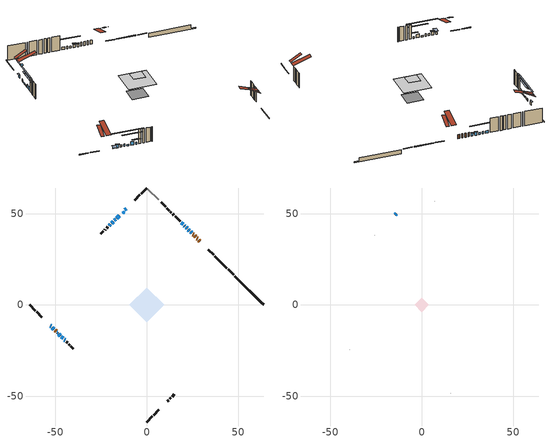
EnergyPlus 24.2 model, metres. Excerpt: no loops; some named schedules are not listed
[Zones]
conditioned space
 floor adiabatic (AdiabaticFloorConstruction): -9.47,0 0,9.47 9.47,0 0,-9.47 z5.83
 floor foundation (Slab1 construction): -5.57,0 0,5.57 5.57,0 0,-5.57 z-1.31
 wall outside (RimJoist1 construction): 0,-64.03 3.08,-60.95 / -64.03,0 -60.95,-3.08 / 0,64.03 -3.08,60.95 / 47.6,16.43 44.52,19.51 z0.95:1.25
 wall outside (RimJoist3 construction): 3.74,-60.29 6.69,-57.34 / -60.29,-3.74 -57.34,-6.69 / -3.74,60.29 -6.69,57.34 / 36.65,27.39 33.69,30.34 z0.95:1.25
 wall outside (AdiabaticWallConstruction 1): 29.04,34.99 28.51,35.52 / 27.85,36.18 27.37,36.66 / 26.71,37.32 26.25,37.79 / 25.59,38.44 25.24,38.79 z0.95:2.98
 wall outside (AdiabaticWallConstruction): -52.69,-11.34 -52.29,-11.74 / -45.07,-18.96 -44.67,-19.36 z0.95:1.87; 24.59,39.45 23.99,40.04 z0.95:2.3; 23.34,40.7 22.74,41.29 z0.95:2.5; -11.34,52.69 -11.97,52.06 z0.95:2.55; -51.64,-12.39 -50.83,-13.2 z0.95:2.53; -15.18,48.85 -16.44,47.59 z0.95:1.66; -17.1,46.94 -17.73,46.3 z0.95:1.56; -48.98,-15.05 -48.71,-15.32 / 20.84,43.19 20.54,43.49 / 19.88,44.15 18.89,45.15 z0.95:2.17; -48.05,-15.98 -47.31,-16.72 z0.95:1.69; 22.09,41.95 21.49,42.54 z0.95:1.92; -18.38,45.65 -19.25,44.79 / -19.9,44.13 -20.59,43.45 / -46.66,-17.37 -45.72,-18.31 z0.95:2.73
 wall outside (Wall2 construction): 11.34,-52.69 12.02,-52.01 / -44.02,-20.02 -43.33,-20.7 / -21.24,42.79 -21.92,42.11 / 14.85,49.18 14.17,49.86 z0.95:8.27
 wall outside (Wall3 construction): 12.68,-51.35 13.22,-50.81 / -42.68,-21.35 -42.14,-21.89 / -22.58,41.45 -23.12,40.91 / 13.52,50.52 12.98,51.05 z0.95:8.27
 wall outside (Wall4 construction): 13.87,-50.16 15.18,-48.85 / -41.48,-22.55 -40.18,-23.86 / -23.78,40.26 -25.08,38.95 / 12.32,51.71 11.02,53.02 z0.95:8.27
 wall foundation (FoundationWall1 construction): 48.26,15.78,-1.31 48.26,15.78,0.95 62.45,1.58,0.95 62.45,1.58,-0.65 64.03,0,-0.65 64.03,0,-1.31
 wall othersidecoefficients (RimJoist2 construction): 43.86,20.17 37.3,26.73 z0.95:1.25
 wall othersidecoefficients (AdiabaticWallConstruction): -50.17,-13.86 -49.63,-14.4 z0.95:1.99
 wall othersidecoefficients (Wall1 construction): 18.23,45.8 15.51,48.52 z0.95:8.27
 wall othersidecoefficients (Wall5 construction): 10.36,53.67 7.82,56.21 z0.95:8.27
 wall adiabatic (Wall7 construction): 6.48,57.56 0.66,63.37 z0.95:8.27
 window (WindowConstruction 9): -52.69,-11.34 -52.3,-11.74 z0.95:1.86
 window (WindowConstruction 5): 24.58,39.45 23.99,40.04 z0.95:2.3
 window (WindowConstruction 6): 23.34,40.7 22.74,41.29 z0.95:2.5
 window (WindowConstruction 7): -11.34,52.69 -11.97,52.06 z0.95:2.55
 window (WindowConstruction 8): -51.64,-12.39 -50.83,-13.2 z0.95:2.53
 window (WindowConstruction 13): -15.18,48.85 -16.44,47.59 z0.95:1.66
 window (WindowConstruction 14): -17.1,46.93 -17.73,46.31 z0.95:1.56
 window (WindowConstruction 10): -48.98,-15.05 -48.71,-15.32 z0.95:2.17
 window (WindowConstruction 15): -48.05,-15.98 -47.31,-16.72 z0.95:1.69
 window (WindowConstruction): 22.09,41.95 21.49,42.54 z0.95:1.92
 window (WindowConstruction 1): -18.38,45.65 -19.25,44.79 z0.95:2.73
 window (WindowConstruction 2): -19.9,44.13 -20.59,43.45 z0.95:2.73
 window (WindowConstruction 3): -46.66,-17.37 -45.72,-18.31 z0.95:2.73
 window (WindowConstruction 11): 20.84,43.2 20.54,43.49 z0.95:2.17
 window (WindowConstruction 4): 19.88,44.15 18.89,45.14 z0.95:2.17
 window (WindowConstruction 12): -45.07,-18.96 -44.67,-19.36 z0.95:1.86
 door (Door): 29.04,34.99 28.51,35.52 z0.95:2.98
 door (Door 1): 27.85,36.18 27.37,36.66 z0.95:2.98
 door (Door 2): 26.71,37.32 26.25,37.78 z0.95:2.98
 door (Door 3): 25.59,38.44 25.24,38.79 z0.95:2.98
 door inside (Window): -50.17,-13.86 -49.64,-14.4 z0.95:1.99
 ceiling adiabatic (AdiabaticFloorConstruction): 0,-9.47 9.47,0 0,9.47 -9.47,0 z5.83
 roof outside (Roof2 construction): 10.68,-53.35,8.27 4.56,-47.23,11.15 2.95,-48.84,11.15 9.07,-54.96,8.27; -53.35,-10.68,8.27 -47.23,-4.56,11.15 -48.84,-2.95,11.15 -54.96,-9.07,8.27; -10.68,53.35,8.27 -4.56,47.23,11.15 -2.95,48.84,11.15 -9.07,54.96,8.27; 29.7,34.33,8.27 23.58,28.21,11.15 25.19,26.6,11.15 31.31,32.72,8.27
 roof outside (AdiabaticRoofConstruction): -13.35,50.68,8.26 -12.66,49.99,8.59 -11.94,50.72,8.59 -12.63,51.41,8.26
 skylight (SkylightConstruction): -13.35,50.68,8.27 -12.66,50,8.59 -11.94,50.72,8.59 -12.63,51.4,8.27
attic - vented
 floor to conditioned space (Floor1 construction Reversed): -3.95,0 0,3.95 3.95,0 0,-3.95 z8.27
 wall outside (AdiabaticWallConstruction): -14.01,50.03 -14.53,49.51 z0.95:2.17
 wall outside (Wall6 construction): 15.84,-48.19 15.87,-48.16 / -39.52,-24.51 -39.49,-24.54 / -25.74,38.29 -25.77,38.26 / 7.16,56.87 7.13,56.9 z0.95:8.27
 window (WindowConstruction 16): -14.01,50.02 -14.52,49.51 z0.95:2.17
 roof outside (Roof1 construction): 8.41,-55.62,8.27 4.74,-51.94,11.29 3.68,-53.01,11.29 7.35,-56.68,8.27; -55.62,-8.41,8.27 -51.94,-4.74,11.29 -53.01,-3.68,11.29 -56.68,-7.35,8.27; -8.41,55.62,8.27 -4.74,51.94,11.29 -3.68,53.01,11.29 -7.35,56.68,8.27; 31.97,32.06,8.27 28.3,28.39,11.29 29.36,27.33,11.29 33.03,31,8.27
shading: -51.87,-12.17 -53.12,-10.91 -54.85,-12.64 -53.59,-13.89 z2.47; 23.78,40.25 24.8,39.24 25.23,39.67 24.21,40.68 z2.6; 22.53,41.5 23.55,40.49 23.98,40.92 22.96,41.93 z2.8; -12.18,51.85 -11.13,52.9 -11.56,53.33 -12.61,52.28 z2.85; -50.62,-13.41 -51.85,-12.18 -52.28,-12.61 -51.05,-13.84 z2.82; -21.41,42.62 -10.21,53.82 -10.5,54.11 -21.7,42.91 z8.69; -22.7,41.34 -12.13,51.9 -12.42,52.2 -22.99,41.63 z8.59; -42.34,-21.69 -53.02,-11.01 -53.31,-11.3 -42.63,-21.98 z8.72; 18.46,45.57 25.12,38.91 25.41,39.2 18.75,45.86 z6.2; -22.28,41.75 -15.35,48.68 -15.64,48.97 -22.57,42.04 z7.02; -23.62,40.41 -16.87,47.16 -17.16,47.45 -23.91,40.7 z7.02; -42.69,-21.34 -49.69,-14.34 -49.98,-14.63 -42.98,-21.63 z7.02; -43.38,-20.65 -46.36,-17.67 -46.79,-18.1 -43.81,-21.08 z3.69
[Building]
Building 1: Terrain=Suburbs
[Site:Location]
Toronto City Centre_ON: Latitude {deg}=43.63; Longitude {deg}=-79.39; Time Zone {hr}=-5; Elevation {m}=77; Keep Site Location Information=Yes
[Site:GroundTemperature:Shallow]
5.01852, 3.26908, 3.12898, 3.95918, 7.29196, 10.6092, 13.4851, 15.3069, 15.4617, 13.9799, 11.1774, 7.9619
[Site:WaterMainsTemperature]
Calculation Method=Schedule; Temperature Schedule=mains temperature schedule
[Material] Roughness=Rough; Thermal Absorptance=0.9
Name | Thickness {m} | Conductivity {W/m-K} | Density {kg/m3} | Specific Heat {J/kg-K} | Solar Absorptance | Visible Absorptance
asphalt or fiberglass shingles | 0.00635 | 0.162714 | 1121.4 | 1465.45 | 0.4 | 0.4
asphalt or fiberglass shingles 1 | 0.00635 | 0.162714 | 1121.4 | 1465.45 | 0.7 | 0.7
ceiling stud and cavity | 0.0889 | 0.9709 | 20.9862 | 1087.66 | 0.7 | 0.7
concrete 4.0 in. | 0.1016 | 1.803125 | 2242.8 | 837.4 | 0.7 | 0.7
concrete 8.0 in. | 0.2032 | 1.803125 | 2242.8 | 837.4 | 0.7 | 0.7
door material | 0.04445 | 0.484419 | 512.64 | 1214.23 | 0.7 | 0.7
door material 1 | 0.04445 | 0.053851 | 512.64 | 1214.23 | 0.7 | 0.7
exterior vertical ins | 0.0177785 | 0.029427 | 32.04 | 1214.23 | 0.7 | 0.7
floor covering | 0.0127 | 0.0433444 | 54.468 | 1339.84 | 0.6 | 0.6
floor rigid ins; roof rigid ins 1; wall rigid ins | 0.512978 | 0.029427 | 32.04 | 1214.23 | 0.7 | 0.7
floor stud and cavity | 0.1397 | 1.75129 | 37.0049 | 1207.88 | 0.7 | 0.7
furniture material conditioned space 1 | 0.1524 | 0.115458 | 640.8 | 1214.23 | 0.6 | 0.6
gypsum board | 0.0127 | 0.160291 | 801 | 837.4 | 0.6 | 0.6
gypsum board 1 | 0.00254 | 0.160291 | 801 | 837.4 | 0.6 | 0.6
gypsum board 2 | 0.0127 | 0.160291 | 801 | 837.4 | 0.7 | 0.7
osb sheathing 0.5 in. | 0.0127 | 0.115458 | 512.64 | 1214.23 | 0.4 | 0.4
osb sheathing 0.5 in. 1 | 0.0127 | 0.115458 | 512.64 | 1214.23 | 0.7 | 0.7
osb sheathing 0.75 in. | 0.01905 | 0.115458 | 512.64 | 1214.23 | 0.7 | 0.7
osb sheathing 2.0 in. | 0.0508 | 0.115458 | 512.64 | 1214.23 | 0.7 | 0.7
rim joist rigid ins; roof rigid ins | 0.051816 | 0.029427 | 32.04 | 1214.23 | 0.7 | 0.7
rim joist stud and cavity | 0.0508 | 0.126838 | 50.32683 | 1063.81 | 0.6 | 0.6
rim joist stud and cavity 1 | 0.0508 | 0.210584 | 50.32683 | 1063.81 | 0.7 | 0.7
rim joist stud and cavity 2 | 0.0508 | 0.14676 | 125.044 | 1163.47 | 0.6 | 0.6
roof stud and cavity | 0.2032 | 0.113607 | 78.34581 | 1123.46 | 0.7 | 0.7
roof stud and cavity 1 | 0.18415 | 1.78685 | 37.0049 | 1207.88 | 0.6 | 0.6
wall stud and cavity | 0.1397 | 0.686698 | 139.0536 | 1170.24 | 0.7 | 0.7
wall stud and cavity 1 | 0.1397 | 0.250284 | 139.0536 | 1170.24 | 0.7 | 0.7
wall stud and cavity 2 | 0.1397 | 0.0754884 | 139.0536 | 1170.24 | 0.7 | 0.7
wall stud and cavity 3 | 0.1397 | 0.251076 | 139.0536 | 1170.24 | 0.7 | 0.7
wall stud and cavity 4 | 0.1397 | 0.101385 | 139.0536 | 1170.24 | 0.7 | 0.7
wall stud and cavity 5 | 0.0889 | 6.1454 | 50.32683 | 1063.81 | 0.6 | 0.6
wall stud and cavity 6 | 0.1397 | 0.1942 | 139.0536 | 1170.24 | 0.7 | 0.7
wall stud and cavity 7 | 0.0889 | 0.380278 | 52.3479 | 1209.89 | 0.7 | 0.7
wall stud and cavity 8 | 0.0889 | 0.391764 | 83.0341 | 1211.67 | 0.7 | 0.7
wood siding | 0.0254 | 0.102417 | 544.68 | 1172.36 | 0.4 | 0.4
wood siding 1 | 0.00254 | 0.102417 | 544.68 | 1172.36 | 0.4 | 0.4
wood siding 2; wood siding 3; wood siding 4 | 0.0254 | 0.102417 | 544.68 | 1172.36 | 0.7 | 0.7
[WindowMaterial:SimpleGlazingSystem]
Name | U-Factor {W/m2-K} | Solar Heat Gain Coefficient
SkylightMaterial | 3.24376 | 0.7044
WindowMaterial | 2.48299 | 0.27
WindowMaterial 1 | 2.66355 | 0.55
WindowMaterial 10 | 2.36148 | 0.55
WindowMaterial 11 | 3.10246 | 0.6
WindowMaterial 12 | 3.1229 | 0.48
WindowMaterial 13 | 3.1229 | 0.46
WindowMaterial 14 | 2.0719 | 0.51
WindowMaterial 15 | 2.969594 | 0.62
WindowMaterial 2 | 2.66639 | 0.54
WindowMaterial 3 | 2.662982 | 0.55
WindowMaterial 4 | 3.05874 | 0.6
WindowMaterial 5 | 2.4035 | 0.51
WindowMaterial 6 | 3.09224 | 0.56
WindowMaterial 7 | 2.66923 | 0.53
WindowMaterial 8 | 3.08259 | 0.59
WindowMaterial 9 | 2.25757 | 0.56
[Construction]
AdiabaticFloorConstruction: floor stud and cavity, floor rigid ins, osb sheathing 0.75 in., floor covering
AdiabaticRoofConstruction: asphalt or fiberglass shingles 1, roof rigid ins 1, osb sheathing 0.75 in., roof stud and cavity 1
AdiabaticWallConstruction: wood siding 3, wall rigid ins, wall stud and cavity 7, gypsum board
AdiabaticWallConstruction 1: wood siding 4, wall rigid ins, wall stud and cavity 7, gypsum board
Door; Door 1; Door 2; Door 3: door material 1
Floor1 construction Reversed: gypsum board 1, ceiling stud and cavity
FoundationWall1 construction: concrete 8.0 in., gypsum board 2
furniture construction conditioned space 1: furniture material conditioned space 1
PartitionWallConstruction: gypsum board, wall stud and cavity 8, gypsum board
RimJoist1 construction: wood siding 2, rim joist stud and cavity
RimJoist2 construction: rim joist stud and cavity 1
RimJoist3 construction: wood siding 2, rim joist rigid ins, osb sheathing 2.0 in., rim joist stud and cavity 2
Roof1 construction: asphalt or fiberglass shingles
Roof2 construction: asphalt or fiberglass shingles, roof rigid ins, osb sheathing 0.75 in., roof stud and cavity, gypsum board
SkylightConstruction: SkylightMaterial
Slab1 construction: concrete 4.0 in.
Wall1 construction: osb sheathing 0.5 in., wall stud and cavity, gypsum board
Wall2 construction: wood siding, osb sheathing 0.5 in. 1, wall stud and cavity 1, gypsum board
Wall3 construction: wood siding, osb sheathing 0.5 in. 1, wall stud and cavity 2, gypsum board
Wall4 construction: wood siding, osb sheathing 0.5 in. 1, wall stud and cavity 3, gypsum board
Wall5 construction: osb sheathing 0.5 in., wall stud and cavity 4, gypsum board
Wall6 construction: wood siding 1, wall stud and cavity 5
Wall7 construction: osb sheathing 0.5 in., wall stud and cavity 6, gypsum board
Window: door material
WindowConstruction: WindowMaterial
WindowConstruction 1: WindowMaterial 1
WindowConstruction 10: WindowMaterial 10
WindowConstruction 11: WindowMaterial 11
WindowConstruction 12; WindowConstruction 9: WindowMaterial 9
WindowConstruction 13: WindowMaterial 12
WindowConstruction 14: WindowMaterial 13
WindowConstruction 15: WindowMaterial 14
WindowConstruction 16: WindowMaterial 15
WindowConstruction 2: WindowMaterial 2
WindowConstruction 3: WindowMaterial 3
WindowConstruction 4: WindowMaterial 4
WindowConstruction 5: WindowMaterial 5
WindowConstruction 6: WindowMaterial 6
WindowConstruction 7: WindowMaterial 7
WindowConstruction 8: WindowMaterial 8
[Zone] Multiplier=1; Part of Total Floor Area=Yes
Name | Volume {m3}
attic - vented | 14.6493
conditioned space | 621
[Space]
Name | Zone | Volume {m3}
attic - vented 1 | attic - vented | 14.6493
conditioned space 1 | conditioned space | 621
[ZoneInfiltration:EffectiveLeakageArea]
infil attic - vented 1: Zone or Space=attic - vented 1; Schedule=Always On Discrete; Effective Air Leakage Area {cm2}=1314.53; Stack Coefficient=0.000719423; Wind Coefficient=1.81223e-05
[ZoneMixing]
whole house fan mix: Zone or Space=attic - vented; Schedule=Always On Continuous; Design Flow Rate Calculation Method=Flow/Zone; Design Flow Rate {m3/s}=0; Source Zone or Space=conditioned space
[SurfaceProperty:OtherSideCoefficients]
other non-freezing space: Combined Convective/Radiative Film Coefficient {W/m2-K}=8.35; Constant Temperature Coefficient=1; External Dry-Bulb Temperature Coefficient=0; Ground Temperature Coefficient=0; Wind Speed Coefficient=0; Zone Air Temperature Coefficient=0; Constant Temperature Schedule=other non-freezing space; Previous Other Side Temperature Coefficient=0
[SurfaceProperty:ExposedFoundationPerimeter]
Slab1: Exposed Perimeter Calculation Method=TotalExposedPerimeter; Total Exposed Perimeter {m}=22.311
[InternalMass] Zone or ZoneList=conditioned space; Space or SpaceList=conditioned space 1
Name | Construction | Surface Area {m2}
furniture mass conditioned space 1 | furniture construction conditioned space 1 | 96.6002
partition wall mass | PartitionWallConstruction | 241.501
[Lights]
interior lighting: Zone or ZoneList or Space or SpaceList=conditioned space 1; Schedule=interior lighting schedule; Design Level Calculation Method=LightingLevel; Lighting Level {W}=343.2; Return Air Fraction=0; Fraction Radiant=0.6; Fraction Visible=0.2; Fraction Replaceable=1
[People]
occupants: Zone or ZoneList or Space or SpaceList=conditioned space 1; Number of People Schedule=occupants schedule; Number of People Calculation Method=People; Number of People=3; Fraction Radiant=0.314171; Sensible Heat Fraction=0.56303; Activity Level Schedule=occupants activity schedule; Carbon Dioxide Generation Rate {m3/s-W}=0; Enable ASHRAE 55 Comfort Warnings=No; Mean Radiant Temperature Calculation Type=EnclosureAveraged
[ElectricEquipment] Zone or ZoneList or Space or SpaceList=conditioned space 1; Design Level Calculation Method=EquipmentLevel
Name | Schedule | Design Level {W} | Fraction Latent | Fraction Radiant | Fraction Lost
clothes dryer | clothes dryer schedule | 140.772 | 0.015 | 0.081 | 0.85
clothes washer | clothes washer schedule | 32.1985 | 0.03 | 0.162 | 0.7
cooking range | cooking range schedule | 208.969 | 0.08 | 0.432 | 0.2
dishwasher | dishwasher schedule | 66.8632 | 0.3 | 0.18 | 0.4
fridge | fridge schedule | 72.9452 | 0 | 0.6 | 0
mech vent bath fan 0 | mech vent bath fan 0 schedule | 50.2 | 0 | 0 | 1
mech vent bath fan 1 | mech vent bath fan 1 schedule | 50.2 | 0 | 0 | 1
mech vent bath fan 2 | mech vent bath fan 2 schedule | 50.2 | 0 | 0 | 1
mech vent bath fan 3 | mech vent bath fan 3 schedule | 50.2 | 0 | 0 | 1
mech vent house fan | mech vent house fan schedule | 0 | 0 | 0 | 1
mech vent house fan cfis | mech vent house fan cfis schedule | 0 | 0 | 0 | 0
mech vent range fan 0 | mech vent range fan 0 schedule | 57 | 0 | 0 | 1
misc plug loads | misc plug loads schedule | 494.7 | 0.045 | 0.513 | 0.1
whole house fan | Always On Discrete | 0 | 0 | 0 | 1
[OtherEquipment] Zone or ZoneList or Space or SpaceList=conditioned space 1; Design Level Calculation Method=EquipmentLevel
Name | Fuel Type | Schedule | Design Level {W} | Fraction Latent | Fraction Radiant | Fraction Lost
clothes dryer 1 | Electricity | clothes dryer schedule | 0 | 0.015 | 0.081 | 0.85
cooking range 1 | Electricity | cooking range schedule | 0 | 0.08 | 0.432 | 0.2
general water use latent | None | general water use schedule | 59.3978 | 1 | 0 | 0
general water use sensible | None | general water use schedule | -58.539 | 0 | 0.6 | 0
mech vent house fan latent load | None | Always On Discrete | 0 | 1 | 0 | 0
mech vent house fan sensible load | None | Always On Discrete | 0 | 0 | 0 | 0
water heater energy adjustment1 | NaturalGas | Always On Discrete | 0.01 | 0 | 0 | 1
[ZoneInfiltration:DesignFlowRate] Zone or ZoneList or Space or SpaceList=conditioned space 1; Schedule=Always On Discrete; Design Flow Rate Calculation Method=Flow/Zone; Design Flow Rate {m3/s}=0
infil flow; natural vent flow; whole house fan flow
[Foundation:Kiva]
Foundation Kiva 1: Initial Indoor Air Temperature {C}=18; Wall Height Above Grade {m}=0.950001; Wall Depth Below Slab {m}=0.2032; Custom Block Material Name 1=exterior vertical ins; Custom Block Depth 1 {m}=2.26; Custom Block X Position 1 {m}=0.2159; Custom Block Z Position 1 {m}=0
[Foundation:Kiva:Settings]
Soil Conductivity {W/m-K}=0.849921; Soil Density {kg/m3}=1842.3; Soil Specific Heat {J/kg-K}=418.7; Ground Solar Absorptivity=0.9; Ground Thermal Absorptivity=0.9; Ground Surface Roughness {m}=0.03; Far-Field Width {m}=40; Deep-Ground Boundary Condition=ZeroFlux; Deep-Ground Depth {m}=40; Minimum Cell Dimension {m}=0.2; Maximum Cell Growth Coefficient=3; Simulation Timestep=Timestep
[Exterior:Lights]
exterior lighting: Schedule=exterior lighting schedule; Design Level {W}=75.6
[Schedule:Constant]
Name | Hourly Value
Always On Continuous; mech vent house fan schedule; mech vent house fan cfis schedule; Always On Discrete | 1
other non-freezing space; fridge schedule | 0
occupants activity schedule | 117.228
[Schedule:Week:Daily]
interior lighting schedule Week Rule - Jan1-Jan27: interior lighting schedule day, interior lighting schedule day, interior lighting schedule day, interior lighting schedule day, interior lighting schedule day, interior lighting schedule day, interior lighting schedule day, interior lighting schedule default day, interior lighting schedule default day, interior lighting schedule default day, interior lighting schedule default day, interior lighting schedule default day
interior lighting schedule Week Rule - Jan28-Feb3: interior lighting schedule day, interior lighting schedule day, interior lighting schedule day, interior lighting schedule day, interior lighting schedule day 1, interior lighting schedule day 1, interior lighting schedule day 1, interior lighting schedule default day, interior lighting schedule default day, interior lighting schedule default day, interior lighting schedule default day, interior lighting schedule default day
interior lighting schedule Week Rule - Feb4-Feb24: interior lighting schedule day 1, interior lighting schedule day 1, interior lighting schedule day 1, interior lighting schedule day 1, interior lighting schedule day 1, interior lighting schedule day 1, interior lighting schedule day 1, interior lighting schedule default day, interior lighting schedule default day, interior lighting schedule default day, interior lighting schedule default day, interior lighting schedule default day
interior lighting schedule Week Rule - Feb25-Mar3: interior lighting schedule day 1, interior lighting schedule day 1, interior lighting schedule day 1, interior lighting schedule day 1, interior lighting schedule day 2, interior lighting schedule day 2, interior lighting schedule day 2, interior lighting schedule default day, interior lighting schedule default day, interior lighting schedule default day, interior lighting schedule default day, interior lighting schedule default day
interior lighting schedule Week Rule - Mar4-Mar31: interior lighting schedule day 2, interior lighting schedule day 2, interior lighting schedule day 2, interior lighting schedule day 2, interior lighting schedule day 2, interior lighting schedule day 2, interior lighting schedule day 2, interior lighting schedule default day, interior lighting schedule default day, interior lighting schedule default day, interior lighting schedule default day, interior lighting schedule default day
interior lighting schedule Week Rule - Apr1-Apr28: interior lighting schedule day 3, interior lighting schedule day 3, interior lighting schedule day 3, interior lighting schedule day 3, interior lighting schedule day 3, interior lighting schedule day 3, interior lighting schedule day 3, interior lighting schedule default day, interior lighting schedule default day, interior lighting schedule default day, interior lighting schedule default day, interior lighting schedule default day
interior lighting schedule Week Rule - Apr29-May5: interior lighting schedule day 3, interior lighting schedule day 3, interior lighting schedule day 4, interior lighting schedule day 4, interior lighting schedule day 4, interior lighting schedule day 4, interior lighting schedule day 4, interior lighting schedule default day, interior lighting schedule default day, interior lighting schedule default day, interior lighting schedule default day, interior lighting schedule default day
interior lighting schedule Week Rule - May6-May26: interior lighting schedule day 4, interior lighting schedule day 4, interior lighting schedule day 4, interior lighting schedule day 4, interior lighting schedule day 4, interior lighting schedule day 4, interior lighting schedule day 4, interior lighting schedule default day, interior lighting schedule default day, interior lighting schedule default day, interior lighting schedule default day, interior lighting schedule default day
interior lighting schedule Week Rule - May27-Jun2: interior lighting schedule day 4, interior lighting schedule day 4, interior lighting schedule day 4, interior lighting schedule day 4, interior lighting schedule day 4, interior lighting schedule day 5, interior lighting schedule day 5, interior lighting schedule default day, interior lighting schedule default day, interior lighting schedule default day, interior lighting schedule default day, interior lighting schedule default day
interior lighting schedule Week Rule - Jun3-Jun30: interior lighting schedule day 5, interior lighting schedule day 5, interior lighting schedule day 5, interior lighting schedule day 5, interior lighting schedule day 5, interior lighting schedule day 5, interior lighting schedule day 5, interior lighting schedule default day, interior lighting schedule default day, interior lighting schedule default day, interior lighting schedule default day, interior lighting schedule default day
interior lighting schedule Week Rule - Jul1-Jul28: interior lighting schedule day 6, interior lighting schedule day 6, interior lighting schedule day 6, interior lighting schedule day 6, interior lighting schedule day 6, interior lighting schedule day 6, interior lighting schedule day 6, interior lighting schedule default day, interior lighting schedule default day, interior lighting schedule default day, interior lighting schedule default day, interior lighting schedule default day
interior lighting schedule Week Rule - Jul29-Aug4: interior lighting schedule day 6, interior lighting schedule day 6, interior lighting schedule day 6, interior lighting schedule day 7, interior lighting schedule day 7, interior lighting schedule day 7, interior lighting schedule day 7, interior lighting schedule default day, interior lighting schedule default day, interior lighting schedule default day, interior lighting schedule default day, interior lighting schedule default day
interior lighting schedule Week Rule - Aug5-Aug25: interior lighting schedule day 7, interior lighting schedule day 7, interior lighting schedule day 7, interior lighting schedule day 7, interior lighting schedule day 7, interior lighting schedule day 7, interior lighting schedule day 7, interior lighting schedule default day, interior lighting schedule default day, interior lighting schedule default day, interior lighting schedule default day, interior lighting schedule default day
interior lighting schedule Week Rule - Aug26-Sep1: interior lighting schedule day 7, interior lighting schedule day 7, interior lighting schedule day 7, interior lighting schedule day 7, interior lighting schedule day 7, interior lighting schedule day 7, interior lighting schedule day 8, interior lighting schedule default day, interior lighting schedule default day, interior lighting schedule default day, interior lighting schedule default day, interior lighting schedule default day
interior lighting schedule Week Rule - Sep2-Sep29: interior lighting schedule day 8, interior lighting schedule day 8, interior lighting schedule day 8, interior lighting schedule day 8, interior lighting schedule day 8, interior lighting schedule day 8, interior lighting schedule day 8, interior lighting schedule default day, interior lighting schedule default day, interior lighting schedule default day, interior lighting schedule default day, interior lighting schedule default day
interior lighting schedule Week Rule - Sep30-Oct6: interior lighting schedule day 8, interior lighting schedule day 9, interior lighting schedule day 9, interior lighting schedule day 9, interior lighting schedule day 9, interior lighting schedule day 9, interior lighting schedule day 9, interior lighting schedule default day, interior lighting schedule default day, interior lighting schedule default day, interior lighting schedule default day, interior lighting schedule default day
interior lighting schedule Week Rule - Oct7-Oct27: interior lighting schedule day 9, interior lighting schedule day 9, interior lighting schedule day 9, interior lighting schedule day 9, interior lighting schedule day 9, interior lighting schedule day 9, interior lighting schedule day 9, interior lighting schedule default day, interior lighting schedule default day, interior lighting schedule default day, interior lighting schedule default day, interior lighting schedule default day
interior lighting schedule Week Rule - Oct28-Nov3: interior lighting schedule day 9, interior lighting schedule day 9, interior lighting schedule day 9, interior lighting schedule day 9, interior lighting schedule day 10, interior lighting schedule day 10, interior lighting schedule day 10, interior lighting schedule default day, interior lighting schedule default day, interior lighting schedule default day, interior lighting schedule default day, interior lighting schedule default day
interior lighting schedule Week Rule - Nov4-Nov24: interior lighting schedule day 10, interior lighting schedule day 10, interior lighting schedule day 10, interior lighting schedule day 10, interior lighting schedule day 10, interior lighting schedule day 10, interior lighting schedule day 10, interior lighting schedule default day, interior lighting schedule default day, interior lighting schedule default day, interior lighting schedule default day, interior lighting schedule default day
interior lighting schedule Week Rule - Nov25-Dec1: interior lighting schedule day 10, interior lighting schedule day 10, interior lighting schedule day 10, interior lighting schedule day 10, interior lighting schedule day 10, interior lighting schedule day 10, interior lighting schedule day 11, interior lighting schedule default day, interior lighting schedule default day, interior lighting schedule default day, interior lighting schedule default day, interior lighting schedule default day
interior lighting schedule Week Rule - Dec2-Dec31: interior lighting schedule day 11, interior lighting schedule day 11, interior lighting schedule day 11, interior lighting schedule day 11, interior lighting schedule day 11, interior lighting schedule day 11, interior lighting schedule day 11, interior lighting schedule default day, interior lighting schedule default day, interior lighting schedule default day, interior lighting schedule default day, interior lighting schedule default day
occupants schedule Week Rule - Jan1-Dec31: occupants schedule day, occupants schedule day, occupants schedule day, occupants schedule day, occupants schedule day, occupants schedule day, occupants schedule day, occupants schedule default day, occupants schedule default day, occupants schedule default day, occupants schedule default day, occupants schedule default day
clothes dryer schedule Week Rule - Jan1-Dec31: clothes dryer schedule day, clothes dryer schedule day, clothes dryer schedule day, clothes dryer schedule day, clothes dryer schedule day, clothes dryer schedule day, clothes dryer schedule day, clothes dryer schedule default day, clothes dryer schedule default day, clothes dryer schedule default day, clothes dryer schedule default day, clothes dryer schedule default day
clothes washer schedule Week Rule - Jan1-Dec31: clothes washer schedule day, clothes washer schedule day, clothes washer schedule day, clothes washer schedule day, clothes washer schedule day, clothes washer schedule day, clothes washer schedule day, clothes washer schedule default day, clothes washer schedule default day, clothes washer schedule default day, clothes washer schedule default day, clothes washer schedule default day
cooking range schedule Week Rule - Jan1-Dec31: cooking range schedule day, cooking range schedule day, cooking range schedule day, cooking range schedule day, cooking range schedule day, cooking range schedule day, cooking range schedule day, cooking range schedule default day, cooking range schedule default day, cooking range schedule default day, cooking range schedule default day, cooking range schedule default day
dishwasher schedule Week Rule - Jan1-Dec31: dishwasher schedule day, dishwasher schedule day, dishwasher schedule day, dishwasher schedule day, dishwasher schedule day, dishwasher schedule day, dishwasher schedule day, dishwasher schedule default day, dishwasher schedule default day, dishwasher schedule default day, dishwasher schedule default day, dishwasher schedule default day
mech vent bath fan 0 schedule Week Rule - Jan1-Dec31: mech vent bath fan 0 schedule day, mech vent bath fan 0 schedule day, mech vent bath fan 0 schedule day, mech vent bath fan 0 schedule day, mech vent bath fan 0 schedule day, mech vent bath fan 0 schedule day, mech vent bath fan 0 schedule day, mech vent bath fan 0 schedule default day, mech vent bath fan 0 schedule default day, mech vent bath fan 0 schedule default day, mech vent bath fan 0 schedule default day, mech vent bath fan 0 schedule default day
mech vent bath fan 1 schedule Week Rule - Jan1-Dec31: mech vent bath fan 1 schedule day, mech vent bath fan 1 schedule day, mech vent bath fan 1 schedule day, mech vent bath fan 1 schedule day, mech vent bath fan 1 schedule day, mech vent bath fan 1 schedule day, mech vent bath fan 1 schedule day, mech vent bath fan 1 schedule default day, mech vent bath fan 1 schedule default day, mech vent bath fan 1 schedule default day, mech vent bath fan 1 schedule default day, mech vent bath fan 1 schedule default day
mech vent bath fan 2 schedule Week Rule - Jan1-Dec31: mech vent bath fan 2 schedule day, mech vent bath fan 2 schedule day, mech vent bath fan 2 schedule day, mech vent bath fan 2 schedule day, mech vent bath fan 2 schedule day, mech vent bath fan 2 schedule day, mech vent bath fan 2 schedule day, mech vent bath fan 2 schedule default day, mech vent bath fan 2 schedule default day, mech vent bath fan 2 schedule default day, mech vent bath fan 2 schedule default day, mech vent bath fan 2 schedule default day
mech vent bath fan 3 schedule Week Rule - Jan1-Dec31: mech vent bath fan 3 schedule day, mech vent bath fan 3 schedule day, mech vent bath fan 3 schedule day, mech vent bath fan 3 schedule day, mech vent bath fan 3 schedule day, mech vent bath fan 3 schedule day, mech vent bath fan 3 schedule day, mech vent bath fan 3 schedule default day, mech vent bath fan 3 schedule default day, mech vent bath fan 3 schedule default day, mech vent bath fan 3 schedule default day, mech vent bath fan 3 schedule default day
mech vent range fan 0 schedule Week Rule - Jan1-Dec31: mech vent range fan 0 schedule day, mech vent range fan 0 schedule day, mech vent range fan 0 schedule day, mech vent range fan 0 schedule day, mech vent range fan 0 schedule day, mech vent range fan 0 schedule day, mech vent range fan 0 schedule day, mech vent range fan 0 schedule default day, mech vent range fan 0 schedule default day, mech vent range fan 0 schedule default day, mech vent range fan 0 schedule default day, mech vent range fan 0 schedule default day
misc plug loads schedule Week Rule - Jan1-Dec31: misc plug loads schedule day, misc plug loads schedule day, misc plug loads schedule day, misc plug loads schedule day, misc plug loads schedule day, misc plug loads schedule day, misc plug loads schedule day, misc plug loads schedule default day, misc plug loads schedule default day, misc plug loads schedule default day, misc plug loads schedule default day, misc plug loads schedule default day
general water use schedule Week Rule - Jan1-Dec31: general water use schedule day, general water use schedule day, general water use schedule day, general water use schedule day, general water use schedule day, general water use schedule day, general water use schedule day, general water use schedule default day, general water use schedule default day, general water use schedule default day, general water use schedule default day, general water use schedule default day
[Schedule:Year]
interior lighting schedule: interior lighting schedule Week Rule - Jan1-Jan27, 1, 1, 1, 27, interior lighting schedule Week Rule - Jan28-Feb3, 1, 28, 2, 3, interior lighting schedule Week Rule - Feb4-Feb24, 2, 4, 2, 24, interior lighting schedule Week Rule - Feb25-Mar3, 2, 25, 3, 3, interior lighting schedule Week Rule - Mar4-Mar31, 3, 4, 3, 31, interior lighting schedule Week Rule - Apr1-Apr28, 4, 1, 4, 28, interior lighting schedule Week Rule - Apr29-May5, 4, 29, 5, 5, interior lighting schedule Week Rule - May6-May26, 5, 6, 5, 26, interior lighting schedule Week Rule - May27-Jun2, 5, 27, 6, 2, interior lighting schedule Week Rule - Jun3-Jun30, 6, 3, 6, 30, interior lighting schedule Week Rule - Jul1-Jul28, 7, 1, 7, 28, interior lighting schedule Week Rule - Jul29-Aug4, 7, 29, 8, 4, interior lighting schedule Week Rule - Aug5-Aug25, 8, 5, 8, 25, interior lighting schedule Week Rule - Aug26-Sep1, 8, 26, 9, 1, interior lighting schedule Week Rule - Sep2-Sep29, 9, 2, 9, 29, interior lighting schedule Week Rule - Sep30-Oct6, 9, 30, 10, 6, interior lighting schedule Week Rule - Oct7-Oct27, 10, 7, 10, 27, interior lighting schedule Week Rule - Oct28-Nov3, 10, 28, 11, 3, interior lighting schedule Week Rule - Nov4-Nov24, 11, 4, 11, 24, interior lighting schedule Week Rule - Nov25-Dec1, 11, 25, 12, 1, interior lighting schedule Week Rule - Dec2-Dec31, 12, 2, 12, 31
occupants schedule: occupants schedule Week Rule - Jan1-Dec31, 1, 1, 12, 31
clothes dryer schedule: clothes dryer schedule Week Rule - Jan1-Dec31, 1, 1, 12, 31
clothes washer schedule: clothes washer schedule Week Rule - Jan1-Dec31, 1, 1, 12, 31
cooking range schedule: cooking range schedule Week Rule - Jan1-Dec31, 1, 1, 12, 31
dishwasher schedule: dishwasher schedule Week Rule - Jan1-Dec31, 1, 1, 12, 31
mech vent bath fan 0 schedule: mech vent bath fan 0 schedule Week Rule - Jan1-Dec31, 1, 1, 12, 31
mech vent bath fan 1 schedule: mech vent bath fan 1 schedule Week Rule - Jan1-Dec31, 1, 1, 12, 31
mech vent bath fan 2 schedule: mech vent bath fan 2 schedule Week Rule - Jan1-Dec31, 1, 1, 12, 31
mech vent bath fan 3 schedule: mech vent bath fan 3 schedule Week Rule - Jan1-Dec31, 1, 1, 12, 31
mech vent range fan 0 schedule: mech vent range fan 0 schedule Week Rule - Jan1-Dec31, 1, 1, 12, 31
misc plug loads schedule: misc plug loads schedule Week Rule - Jan1-Dec31, 1, 1, 12, 31
general water use schedule: general water use schedule Week Rule - Jan1-Dec31, 1, 1, 12, 31
exterior lighting schedule: exterior lighting schedule Week Rule - Jan1-Jan27, 1, 1, 1, 27, exterior lighting schedule Week Rule - Jan28-Feb3, 1, 28, 2, 3, exterior lighting schedule Week Rule - Feb4-Feb24, 2, 4, 2, 24, exterior lighting schedule Week Rule - Feb25-Mar3, 2, 25, 3, 3, exterior lighting schedule Week Rule - Mar4-Mar31, 3, 4, 3, 31, exterior lighting schedule Week Rule - Apr1-Apr28, 4, 1, 4, 28, exterior lighting schedule Week Rule - Apr29-May5, 4, 29, 5, 5, exterior lighting schedule Week Rule - May6-May26, 5, 6, 5, 26, exterior lighting schedule Week Rule - May27-Jun2, 5, 27, 6, 2, exterior lighting schedule Week Rule - Jun3-Jun30, 6, 3, 6, 30, exterior lighting schedule Week Rule - Jul1-Jul28, 7, 1, 7, 28, exterior lighting schedule Week Rule - Jul29-Aug4, 7, 29, 8, 4, exterior lighting schedule Week Rule - Aug5-Aug25, 8, 5, 8, 25, exterior lighting schedule Week Rule - Aug26-Sep1, 8, 26, 9, 1, exterior lighting schedule Week Rule - Sep2-Sep29, 9, 2, 9, 29, exterior lighting schedule Week Rule - Sep30-Oct6, 9, 30, 10, 6, exterior lighting schedule Week Rule - Oct7-Oct27, 10, 7, 10, 27, exterior lighting schedule Week Rule - Oct28-Nov3, 10, 28, 11, 3, exterior lighting schedule Week Rule - Nov4-Nov24, 11, 4, 11, 24, exterior lighting schedule Week Rule - Nov25-Dec1, 11, 25, 12, 1, exterior lighting schedule Week Rule - Dec2-Dec31, 12, 2, 12, 31
[Schedule:Compact]
mains temperature schedule: Through: 01/01, For: AllDays, Until: 24:00, 8.80333, Through: 01/02, For: AllDays, Until: 24:00, 8.74333, Through: 01/03, For: AllDays, Until: 24:00, 8.68389, Through: 01/04, For: AllDays, Until: 24:00, 8.62611, Through: 01/05, For: AllDays, Until: 24:00, 8.56944, Through: 01/06, For: AllDays, Until: 24:00, 8.51389, Through: 01/07, For: AllDays, Until: 24:00, 8.45944, Through: 01/08, For: AllDays, Until: 24:00, 8.40611, Through: 01/09, For: AllDays, Until: 24:00, 8.35389, Through: 01/10, For: AllDays, Until: 24:00, 8.30278, Through: 01/11, For: AllDays, Until: 24:00, 8.25333, Through: 01/12, For: AllDays, Until: 24:00, 8.205, Through: 01/13, For: AllDays, Until: 24:00, 8.15778, Through: 01/14, For: AllDays, Until: 24:00, 8.11222, Through: 01/15, For: AllDays, Until: 24:00, 8.06778, Through: 01/16, For: AllDays, Until: 24:00, 8.02444, Through: 01/17, For: AllDays, Until: 24:00, 7.98222, Through: 01/18, For: AllDays, Until: 24:00, 7.94167, Through: 01/19, For: AllDays, Until: 24:00, 7.90222, Through: 01/20, For: AllDays, Until: 24:00, 7.86444, Through: 01/21, For: AllDays, Until: 24:00, 7.82778, Through: 01/22, For: AllDays, Until: 24:00, 7.79278, Through: 01/23, For: AllDays, Until: 24:00, 7.75889, Through: 01/24, For: AllDays, Until: 24:00, 7.72667, Through: 01/25, For: AllDays, Until: 24:00, 7.69556, Through: 01/26, For: AllDays, Until: 24:00, 7.66611, Through: 01/27, For: AllDays, Until: 24:00, 7.63778, Through: 01/28, For: AllDays, Until: 24:00, 7.61111, Through: 01/29, For: AllDays, Until: 24:00, 7.58556, Through: 01/30, For: AllDays, Until: 24:00, 7.56167, Through: 01/31, For: AllDays, Until: 24:00, 7.53944, Through: 02/01, For: AllDays, Until: 24:00, 7.51833, Through: 02/02, For: AllDays, Until: 24:00, 7.49889, Through: 02/03, For: AllDays, Until: 24:00, 7.48111, Through: 02/04, For: AllDays, Until: 24:00, 7.46444, Through: 02/05, For: AllDays, Until: 24:00, 7.44944, Through: 02/06, For: AllDays, Until: 24:00, 7.43556, Through: 02/07, For: AllDays, Until: 24:00, 7.42333, Through: 02/08, For: AllDays, Until: 24:00, 7.41278, Through: 02/09, For: AllDays, Until: 24:00, 7.40389, Through: 02/10, For: AllDays, Until: 24:00, 7.39611, Through: 02/11, For: AllDays, Until: 24:00, 7.39, Through: 02/12, For: AllDays, Until: 24:00, 7.38556, Through: 02/13, For: AllDays, Until: 24:00, 7.38222, Through: 02/14, For: AllDays, Until: 24:00, 7.38056, Through: 02/15, For: AllDays, Until: 24:00, 7.38056, Through: 02/16, For: AllDays, Until: 24:00, 7.38222, Through: 02/17, For: AllDays, Until: 24:00, 7.385, Through: 02/18, For: AllDays, Until: 24:00, 7.38944, Through: 02/19, For: AllDays, Until: 24:00, 7.395, Through: 02/20, For: AllDays, Until: 24:00, 7.40278, Through: 02/21, For: AllDays, Until: 24:00, 7.41167, Through: 02/22, For: AllDays, Until: 24:00, 7.42222, Through: 02/23, For: AllDays, Until: 24:00, 7.43389, Through: 02/24, For: AllDays, Until: 24:00, 7.44722, Through: 02/25, For: AllDays, Until: 24:00, 7.46222, Through: 02/26, For: AllDays, Until: 24:00, 7.47833, Through: 02/27, For: AllDays, Until: 24:00, 7.49611, Through: 02/28, For: AllDays, Until: 24:00, 7.51556, Through: 03/01, For: AllDays, Until: 24:00, 7.53667, Through: 03/02, For: AllDays, Until: 24:00, 7.55889, Through: 03/03, For: AllDays, Until: 24:00, 7.58222, Through: 03/04, For: AllDays, Until: 24:00, 7.60722, Through: 03/05, For: AllDays, Until: 24:00, 7.63389, Through: 03/06, For: AllDays, Until: 24:00, 7.66222, Through: 03/07, For: AllDays, Until: 24:00, 7.69111, Through: 03/08, For: AllDays, Until: 24:00, 7.72222, Through: 03/09, For: AllDays, Until: 24:00, 7.75444, Through: 03/10, For: AllDays, Until: 24:00, 7.78778, Through: 03/11, For: AllDays, Until: 24:00, 7.82278, Through: 03/12, For: AllDays, Until: 24:00, 7.85944, Through: 03/13, For: AllDays, Until: 24:00, 7.89722, Through: 03/14, For: AllDays, Until: 24:00, 7.93611, Through: 03/15, For: AllDays, Until: 24:00, 7.97667, Through: 03/16, For: AllDays, Until: 24:00, 8.01833, Through: 03/17, For: AllDays, Until: 24:00, 8.06167, Through: 03/18, For: AllDays, Until: 24:00, 8.10611, Through: 03/19, For: AllDays, Until: 24:00, 8.15167, Through: 03/20, For: AllDays, Until: 24:00, 8.19833, Through: 03/21, For: AllDays, Until: 24:00, 8.24667, Through: 03/22, For: AllDays, Until: 24:00, 8.29611, Through: 03/23, For: AllDays, Until: 24:00, 8.34667, Through: 03/24, For: AllDays, Until: 24:00, 8.39889, Through: 03/25, For: AllDays, Until: 24:00, 8.45167, Through: 03/26, For: AllDays, Until: 24:00, 8.50611, Through: 03/27, For: AllDays, Until: 24:00, 8.56167, Through: 03/28, For: AllDays, Until: 24:00, 8.61833, Through: 03/29, For: AllDays, Until: 24:00, 8.67611, Through: 03/30, For: AllDays, Until: 24:00, 8.735, Through: 03/31, For: AllDays, Until: 24:00, 8.795, Through: 04/01, For: AllDays, Until: 24:00, 8.85611, Through: 04/02, For: AllDays, Until: 24:00, 8.91833, Through: 04/03, For: AllDays, Until: 24:00, 8.98167, Through: 04/04, For: AllDays, Until: 24:00, 9.04556, Through: 04/05, For: AllDays, Until: 24:00, 9.11111, Through: 04/06, For: AllDays, Until: 24:00, 9.17722, Through: 04/07, For: AllDays, Until: 24:00, 9.24444, Through: 04/08, For: AllDays, Until: 24:00, 9.31222, Through: 04/09, For: AllDays, Until: 24:00, 9.38167, Through: 04/10, For: AllDays, Until: 24:00, 9.45167, Through: 04/11, For: AllDays, Until: 24:00, 9.52222, Through: 04/12, For: AllDays, Until: 24:00, 9.59444, Through: 04/13, For: AllDays, Until: 24:00, 9.66667, Through: 04/14, For: AllDays, Until: 24:00, 9.74, Through: 04/15, For: AllDays, Until: 24:00, 9.81444, Through: 04/16, For: AllDays, Until: 24:00, 9.88944, Through: 04/17, For: AllDays, Until: 24:00, 9.96556, Through: 04/18, For: AllDays, Until: 24:00, 10.0417, Through: 04/19, For: AllDays, Until: 24:00, 10.1189, Through: 04/20, For: AllDays, Until: 24:00, 10.1972, Through: 04/21, For: AllDays, Until: 24:00, 10.2756, Through: 04/22, For: AllDays, Until: 24:00, 10.355, Through: 04/23, For: AllDays, Until: 24:00, 10.435, Through: 04/24, For: AllDays, Until: 24:00, 10.515, Through: 04/25, For: AllDays, Until: 24:00, 10.5961, Through: 04/26, For: AllDays, Until: 24:00, 10.6778, Through: 04/27, For: AllDays, Until: 24:00, 10.76, Through: 04/28, For: AllDays, Until: 24:00, 10.8428, Through: 04/29, For: AllDays, Until: 24:00, 10.9261, Through: 04/30, For: AllDays, Until: 24:00, 11.0094, Through: 05/01, For: AllDays, Until: 24:00, 11.0933, Through: 05/02, For: AllDays, Until: 24:00, 11.1778, Through: 05/03, For: AllDays, Until: 24:00, 11.2628, Through: 05/04, For: AllDays, Until: 24:00, 11.3478, Through: 05/05, For: AllDays, Until: 24:00, 11.4333, Through: 05/06, For: AllDays, Until: 24:00, 11.5189, Through: 05/07, For: AllDays, Until: 24:00, 11.605, Through: 05/08, For: AllDays, Until: 24:00, 11.6917, Through: 05/09, For: AllDays, Until: 24:00, 11.7778, Through: 05/10, For: AllDays, Until: 24:00, 11.865, Through: 05/11, For: AllDays, Until: 24:00, 11.9517, Through: 05/12, For: AllDays, Until: 24:00, 12.0389, Through: 05/13, For: AllDays, Until: 24:00, 12.1261, Through: 05/14, For: AllDays, Until: 24:00, 12.2133, Through: 05/15, For: AllDays, Until: 24:00, 12.3006, Through: 05/16, For: AllDays, Until: 24:00, 12.3883, Through: 05/17, For: AllDays, Until: 24:00, 12.4756, Through: 05/18, For: AllDays, Until: 24:00, 12.5628, Through: 05/19, For: AllDays, Until: 24:00, 12.6506, Through: 05/20, For: AllDays, Until: 24:00, 12.7378, Through: 05/21, For: AllDays, Until: 24:00, 12.825, Through: 05/22, For: AllDays, Until: 24:00, 12.9122, Through: 05/23, For: AllDays, Until: 24:00, 12.9994, Through: 05/24, For: AllDays, Until: 24:00, 13.0861, Through: 05/25, For: AllDays, Until: 24:00, 13.1728, Through: 05/26, For: AllDays, Until: 24:00, 13.2594, Through: 05/27, For: AllDays, Until: 24:00, 13.3456, Through: 05/28, For: AllDays, Until: 24:00, 13.4317, Through: 05/29, For: AllDays, Until: 24:00, 13.5172, Through: 05/30, For: AllDays, Until: 24:00, 13.6028, Through: 05/31, For: AllDays, Until: 24:00, 13.6878, Through: 06/01, For: AllDays, Until: 24:00, 13.7722, Through: 06/02, For: AllDays, Until: 24:00, 13.8567, Through: 06/03, For: AllDays, Until: 24:00, 13.9406, Through: 06/04, For: AllDays, Until: 24:00, 14.0239, Through: 06/05, For: AllDays, Until: 24:00, 14.1067, Through: 06/06, For: AllDays, Until: 24:00, 14.1894, Through: 06/07, For: AllDays, Until: 24:00, 14.2711, Through: 06/08, For: AllDays, Until: 24:00, 14.3528, Through: 06/09, For: AllDays, Until: 24:00, 14.4339, Through: 06/10, For: AllDays, Until: 24:00, 14.5139, Through: 06/11, For: AllDays, Until: 24:00, 14.5939, Through: 06/12, For: AllDays, Until: 24:00, 14.6728, Through: 06/13, For: AllDays, Until: 24:00, 14.7511, Through: 06/14, For: AllDays, Until: 24:00, 14.8289, Through: 06/15, For: AllDays, Until: 24:00, 14.9061, Through: 06/16, For: AllDays, Until: 24:00, 14.9822, Through: 06/17, For: AllDays, Until: 24:00, 15.0578, Through: 06/18, For: AllDays, Until: 24:00, 15.1328, Through: 06/19, For: AllDays, Until: 24:00, 15.2067, Through: 06/20, For: AllDays, Until: 24:00, 15.28, Through: 06/21, For: AllDays, Until: 24:00, 15.3522, Through: 06/22, For: AllDays, Until: 24:00, 15.4239, Through: 06/23, For: AllDays, Until: 24:00, 15.4944, Through: 06/24, For: AllDays, Until: 24:00, 15.5639, Through: 06/25, For: AllDays, Until: 24:00, 15.6328, Through: 06/26, For: AllDays, Until: 24:00, 15.7006, Through: 06/27, For: AllDays, Until: 24:00, 15.7678, Through: 06/28, For: AllDays, Until: 24:00, 15.8333, Through: 06/29, For: AllDays, Until: 24:00, 15.8983, Through: 06/30, For: AllDays, Until: 24:00, 15.9622, Through: 07/01, For: AllDays, Until: 24:00, 16.025, Through: 07/02, For: AllDays, Until: 24:00, 16.0872, Through: 07/03, For: AllDays, Until: 24:00, 16.1478, Through: 07/04, For: AllDays, Until: 24:00, 16.2072, Through: 07/05, For: AllDays, Until: 24:00, 16.2661, Through: 07/06, For: AllDays, Until: 24:00, 16.3233, Through: 07/07, For: AllDays, Until: 24:00, 16.3794, Through: 07/08, For: AllDays, Until: 24:00, 16.435, Through: 07/09, For: AllDays, Until: 24:00, 16.4889, Through: 07/10, For: AllDays, Until: 24:00, 16.5417, Through: 07/11, For: AllDays, Until: 24:00, 16.5928, Through: 07/12, For: AllDays, Until: 24:00, 16.6433, Through: 07/13, For: AllDays, Until: 24:00, 16.6922, Through: 07/14, For: AllDays, Until: 24:00, 16.74, Through: 07/15, For: AllDays, Until: 24:00, 16.7867, Through: 07/16, For: AllDays, Until: 24:00, 16.8322, Through: 07/17, For: AllDays, Until: 24:00, 16.8761, Through: 07/18, For: AllDays, Until: 24:00, 16.9189, Through: 07/19, For: AllDays, Until: 24:00, 16.96, Through: 07/20, For: AllDays, Until: 24:00, 17, Through: 07/21, For: AllDays, Until: 24:00, 17.0389, Through: 07/22, For: AllDays, Until: 24:00, 17.0761, Through: 07/23, For: AllDays, Until: 24:00, 17.1122, Through: 07/24, For: AllDays, Until: 24:00, 17.1467, Through: 07/25, For: AllDays, Until: 24:00, 17.18, Through: 07/26, For: AllDays, Until: 24:00, 17.2117, Through: 07/27, For: AllDays, Until: 24:00, 17.2422, Through: 07/28, For: AllDays, Until: 24:00, 17.2711, Through: 07/29, For: AllDays, Until: 24:00, 17.2983, Through: 07/30, For: AllDays, Until: 24:00, 17.3244, Through: 07/31, For: AllDays, Until: 24:00, 17.3494, Through: 08/01, For: AllDays, Until: 24:00, 17.3728, Through: 08/02, For: AllDays, Until: 24:00, 17.3944, Through: 08/03, For: AllDays, Until: 24:00, 17.4144, Through: 08/04, For: AllDays, Until: 24:00, 17.4333, Through: 08/05, For: AllDays, Until: 24:00, 17.4506, Through: 08/06, For: AllDays, Until: 24:00, 17.4667, Through: 08/07, For: AllDays, Until: 24:00, 17.4811, Through: 08/08, For: AllDays, Until: 24:00, 17.4939, Through: 08/09, For: AllDays, Until: 24:00, 17.5056, Through: 08/10, For: AllDays, Until: 24:00, 17.5156, Through: 08/11, For: AllDays, Until: 24:00, 17.5239, Through: 08/12, For: AllDays, Until: 24:00, 17.5311, Through: 08/13, For: AllDays, Until: 24:00, 17.5361, Through: 08/14, For: AllDays, Until: 24:00, 17.54, Through: 08/15, For: AllDays, Until: 24:00, 17.5428, Through: 08/16, For: AllDays, Until: 24:00, 17.5439, Through: 08/17, For: AllDays, Until: 24:00, 17.5433, Through: 08/18, For: AllDays, Until: 24:00, 17.5411, Through: 08/19, For: AllDays, Until: 24:00, 17.5372, Through: 08/20, For: AllDays, Until: 24:00, 17.5322, Through: 08/21, For: AllDays, Until: 24:00, 17.5256, Through: 08/22, For: AllDays, Until: 24:00, 17.5178, Through: 08/23, For: AllDays, Until: 24:00, 17.5083, Through: 08/24, For: AllDays, Until: 24:00, 17.4972, Through: 08/25, For: AllDays, Until: 24:00, 17.4844, Through: 08/26, For: AllDays, Until: 24:00, 17.4706, Through: 08/27, For: AllDays, Until: 24:00, 17.455, Through: 08/28, For: AllDays, Until: 24:00, 17.4378, Through: 08/29, For: AllDays, Until: 24:00, 17.4194, Through: 08/30, For: AllDays, Until: 24:00, 17.3994, Through: 08/31, For: AllDays, Until: 24:00, 17.3778, Through: 09/01, For: AllDays, Until: 24:00, 17.355, Through: 09/02, For: AllDays, Until: 24:00, 17.3311, Through: 09/03, For: AllDays, Until: 24:00, 17.305, Through: 09/04, For: AllDays, Until: 24:00, 17.2778, Through: 09/05, For: AllDays, Until: 24:00, 17.2494, Through: 09/06, For: AllDays, Until: 24:00, 17.2194, Through: 09/07, For: AllDays, Until: 24:00, 17.1878, Through: 09/08, For: AllDays, Until: 24:00, 17.155, Through: 09/09, For: AllDays, Until: 24:00, 17.1206, Through: 09/10, For: AllDays, Until: 24:00, 17.085, Through: 09/11, For: AllDays, Until: 24:00, 17.0483, Through: 09/12, For: AllDays, Until: 24:00, 17.01, Through: 09/13, For: AllDays, Until: 24:00, 16.97, Through: 09/14, For: AllDays, Until: 24:00, 16.9289, Through: 09/15, For: AllDays, Until: 24:00, 16.8867, Through: 09/16, For: AllDays, Until: 24:00, 16.8428, Through: 09/17, For: AllDays, Until: 24:00, 16.7983, Through: 09/18, For: AllDays, Until: 24:00, 16.7517, Through: 09/19, For: AllDays, Until: 24:00, 16.7044, Through: 09/20, For: AllDays, Until: 24:00, 16.6556, Through: 09/21, For: AllDays, Until: 24:00, 16.6056, Through: 09/22, For: AllDays, Until: 24:00, 16.5544, Through: 09/23, For: AllDays, Until: 24:00, 16.5017, Through: 09/24, For: AllDays, Until: 24:00, 16.4483, Through: 09/25, For: AllDays, Until: 24:00, 16.3933, Through: 09/26, For: AllDays, Until: 24:00, 16.3372, Through: 09/27, For: AllDays, Until: 24:00, 16.2806, Through: 09/28, For: AllDays, Until: 24:00, 16.2222, Through: 09/29, For: AllDays, Until: 24:00, 16.1628, Through: 09/30, For: AllDays, Until: 24:00, 16.1022, Through: 10/01, For: AllDays, Until: 24:00, 16.0406, Through: 10/02, For: AllDays, Until: 24:00, 15.9778, Through: 10/03, For: AllDays, Until: 24:00, 15.9144, Through: 10/04, For: AllDays, Until: 24:00, 15.8494, Through: 10/05, For: AllDays, Until: 24:00, 15.7839, Through: 10/06, For: AllDays, Until: 24:00, 15.7172, Through: 10/07, For: AllDays, Until: 24:00, 15.6494, Through: 10/08, For: AllDays, Until: 24:00, 15.5811, Through: 10/09, For: AllDays, Until: 24:00, 15.5117, Through: 10/10, For: AllDays, Until: 24:00, 15.4411, Through: 10/11, For: AllDays, Until: 24:00, 15.37, Through: 10/12, For: AllDays, Until: 24:00, 15.2978, Through: 10/13, For: AllDays, Until: 24:00, 15.225, Through: 10/14, For: AllDays, Until: 24:00, 15.1511, Through: 10/15, For: AllDays, Until: 24:00, 15.0767, Through: 10/16, For: AllDays, Until: 24:00, 15.0011, Through: 10/17, For: AllDays, Until: 24:00, 14.925, Through: 10/18, For: AllDays, Until: 24:00, 14.8483, Through: 10/19, For: AllDays, Until: 24:00, 14.7706, Through: 10/20, For: AllDays, Until: 24:00, 14.6922, Through: 10/21, For: AllDays, Until: 24:00, 14.6133, Through: 10/22, For: AllDays, Until: 24:00, 14.5339, Through: 10/23, For: AllDays, Until: 24:00, 14.4539, Through: 10/24, For: AllDays, Until: 24:00, 14.3728, Through: 10/25, For: AllDays, Until: 24:00, 14.2917, Through: 10/26, For: AllDays, Until: 24:00, 14.21, Through: 10/27, For: AllDays, Until: 24:00, 14.1272, Through: 10/28, For: AllDays, Until: 24:00, 14.0444, Through: 10/29, For: AllDays, Until: 24:00, 13.9611, Through: 10/30, For: AllDays, Until: 24:00, 13.8772, Through: 10/31, For: AllDays, Until: 24:00, 13.7933, Through: 11/01, For: AllDays, Until: 24:00, 13.7089, Through: 11/02, For: AllDays, Until: 24:00, 13.6239, Through: 11/03, For: AllDays, Until: 24:00, 13.5383, Through: 11/04, For: AllDays, Until: 24:00, 13.4528, Through: 11/05, For: AllDays, Until: 24:00, 13.3667, Through: 11/06, For: AllDays, Until: 24:00, 13.2806, Through: 11/07, For: AllDays, Until: 24:00, 13.1944, Through: 11/08, For: AllDays, Until: 24:00, 13.1078, Through: 11/09, For: AllDays, Until: 24:00, 13.0206, Through: 11/10, For: AllDays, Until: 24:00, 12.9339, Through: 11/11, For: AllDays, Until: 24:00, 12.8467, Through: 11/12, For: AllDays, Until: 24:00, 12.7594, Through: 11/13, For: AllDays, Until: 24:00, 12.6722, Through: 11/14, For: AllDays, Until: 24:00, 12.5844, Through: 11/15, For: AllDays, Until: 24:00, 12.4972, Through: 11/16, For: AllDays, Until: 24:00, 12.41, Through: 11/17, For: AllDays, Until: 24:00, 12.3222, Through: 11/18, For: AllDays, Until: 24:00, 12.235, Through: 11/19, For: AllDays, Until: 24:00, 12.1478, Through: 11/20, For: AllDays, Until: 24:00, 12.0606, Through: 11/21, For: AllDays, Until: 24:00, 11.9733, Through: 11/22, For: AllDays, Until: 24:00, 11.8861, Through: 11/23, For: AllDays, Until: 24:00, 11.7994, Through: 11/24, For: AllDays, Until: 24:00, 11.7128, Through: 11/25, For: AllDays, Until: 24:00, 11.6267, Through: 11/26, For: AllDays, Until: 24:00, 11.5406, Through: 11/27, For: AllDays, Until: 24:00, 11.4544, Through: 11/28, For: AllDays, Until: 24:00, 11.3689, Through: 11/29, For: AllDays, Until: 24:00, 11.2839, Through: 11/30, For: AllDays, Until: 24:00, 11.1989, Through: 12/01, For: AllDays, Until: 24:00, 11.1144, Through: 12/02, For: AllDays, Until: 24:00, 11.03, Through: 12/03, For: AllDays, Until: 24:00, 10.9467, Through: 12/04, For: AllDays, Until: 24:00, 10.8633, Through: 12/05, For: AllDays, Until: 24:00, 10.7806, Through: 12/06, For: AllDays, Until: 24:00, 10.6983, Through: 12/07, For: AllDays, Until: 24:00, 10.6167, Through: 12/08, For: AllDays, Until: 24:00, 10.5356, Through: 12/09, For: AllDays, Until: 24:00, 10.4544, Through: 12/10, For: AllDays, Until: 24:00, 10.3744, Through: 12/11, For: AllDays, Until: 24:00, 10.295, Through: 12/12, For: AllDays, Until: 24:00, 10.2167, Through: 12/13, For: AllDays, Until: 24:00, 10.1383, Through: 12/14, For: AllDays, Until: 24:00, 10.0611, Through: 12/15, For: AllDays, Until: 24:00, 9.98444, Through: 12/16, For: AllDays, Until: 24:00, 9.90833, Through: 12/17, For: AllDays, Until: 24:00, 9.83278, Through: 12/18, For: AllDays, Until: 24:00, 9.75833, Through: 12/19, For: AllDays, Until: 24:00, 9.685, Through: 12/20, For: AllDays, Until: 24:00, 9.61222, Through: 12/21, For: AllDays, Until: 24:00, 9.54, Through: 12/22, For: AllDays, Until: 24:00, 9.46889, Through: 12/23, For: AllDays, Until: 24:00, 9.39889, Through: 12/24, For: AllDays, Until: 24:00, 9.32944, Through: 12/25, For: AllDays, Until: 24:00, 9.26111, Through: 12/26, For: AllDays, Until: 24:00, 9.19389, Through: 12/27, For: AllDays, Until: 24:00, 9.12722, Through: 12/28, For: AllDays, Until: 24:00, 9.06167, Through: 12/29, For: AllDays, Until: 24:00, 8.99722, Through: 12/30, For: AllDays, Until: 24:00, 8.93389, Through: 12/31, For: AllDays, Until: 24:00, 8.87111
